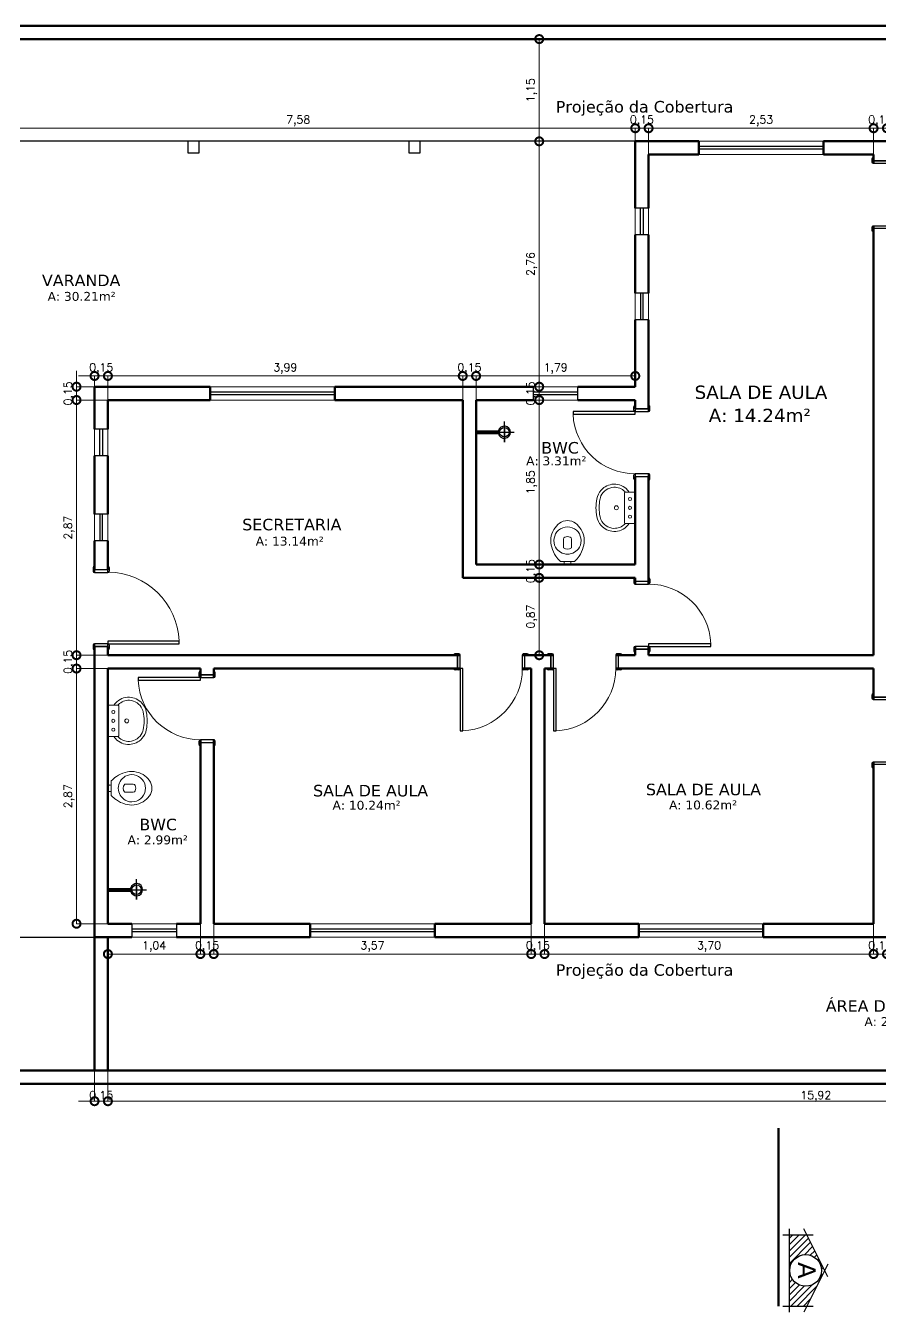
# Model space of a CAD drawing. Header units: millimetres. Extents: x 43 to 162, y -12 to 70.
# Drawn here: x 84.48 to 94.09, y 55.13 to 69.6 of the extents above; entities that cross this region are included whole.
import ezdxf

# ---------------------------------------------------------------- set-up
doc = ezdxf.new("R2010")
doc.units = ezdxf.units.MM
doc.header["$LTSCALE"] = 35
doc.header["$MEASUREMENT"] = 0
doc.header["$PDMODE"] = 35
doc.linetypes.add('HIDDEN2', pattern=[0.1875, 0.125, -0.0625])
for name, color, linetype, lineweight in [('ALVENARIA', 7, 'Continuous', 50), ('cotas', 1, 'Continuous', 9), ('ESQ. FINA', 11, 'Continuous', 15), ('ESQ. GROSSA', 152, 'Continuous', 30), ('LAYOUT', 8, 'Continuous', 15), ('LINHA DE CORTE 01', 3, 'Continuous', 50), ('PROJEÇÃO', 165, 'HIDDEN2', 18)]:
    doc.layers.add(name, color=color, linetype=linetype, lineweight=lineweight)
for name, color, linetype in [('DESNÍVEL', 251, 'Continuous'), ('detalhes', 41, 'Continuous'), ('IND. CORTE', 2, 'Continuous'), ('TEXTO', 172, 'Continuous')]:
    doc.layers.add(name, color=color, linetype=linetype)
doc.styles.add('COTAS', font='romans.shx')
doc.styles.add('TEXTO ARQ', font='verdana.ttf')
doc.dimstyles.new('1 50', dxfattribs={"dimtxt": 0.09, "dimasz": 0.18, "dimexe": 0.0005, "dimexo": 0.001, "dimgap": 0.0006, "dimtad": 1, "dimzin": 0, "dimtxsty": 'COTAS', "dimblk": 'DOTSMALL', "dimcen": 0.003, "dimdle": 0.0003, "dimclrd": 256, "dimclre": 256, "dimclrt": 256, "dimazin": 0, "dimtfac": 1, "dimtix": 1, "dimtmove": 0, "dimatfit": 3, "dimldrblk": 'DOTSMALL', "dimfxl": 1, "dimtolj": 1, "dimtzin": 0, "dimlwd": -1, "dimlwe": -1, "dimarcsym": 0})

# ---------------------------------------------------------------- blocks, each defined once
blk = doc.blocks.new('_DotSmall')
at = {"color": 0, "const_width": 0.5}
blk.add_lwpolyline([(-0.0625, 0, 1), (0.0625, 0, 1)], format="xyb", close=True, dxfattribs=at)
blk = doc.blocks.new('*D198')
at = {"layer": 'cotas'}
for p, q in [((85.255, 57.848), (85.255, 57.502)), ((85.405, 57.848), (85.405, 57.502)), ((85.255, 57.503), (85.075, 57.503)), ((85.405, 57.503), (85.255, 57.503)), ((85.405, 57.503), (85.585, 57.503))]:
    blk.add_line(p, q, dxfattribs=at)
at = {"layer": 'Defpoints', "color": 0}
for p in [(85.255, 57.849), (85.405, 57.849), (85.255, 57.503)]:
    blk.add_point(p, dxfattribs=at)
at = {"layer": 'cotas', "xscale": 0.18, "yscale": 0.18, "zscale": 0.18}
blk.add_blockref('_DotSmall', (85.255, 57.503), dxfattribs=at)
at = {"layer": 'cotas', "xscale": 0.18, "yscale": 0.18, "zscale": 0.18, "rotation": 180}
blk.add_blockref('_DotSmall', (85.405, 57.503), dxfattribs=at)
at = {"layer": 'cotas', "insert": (85.33, 57.557), "char_height": 0.09, "attachment_point": 5, "style": 'COTAS'}
blk.add_mtext('\\A1;0,15', dxfattribs=at)
blk = doc.blocks.new('*D197')
at = {"layer": 'cotas'}
for p, q in [((85.405, 57.848), (85.405, 57.502)), ((101.325, 57.848), (101.325, 57.502)), ((101.325, 57.503), (85.405, 57.503))]:
    blk.add_line(p, q, dxfattribs=at)
at = {"layer": 'Defpoints', "color": 0}
for p in [(85.405, 57.849), (101.325, 57.849), (85.405, 57.503)]:
    blk.add_point(p, dxfattribs=at)
at = {"layer": 'cotas', "xscale": 0.18, "yscale": 0.18, "zscale": 0.18, "rotation": 180}
blk.add_blockref('_DotSmall', (85.405, 57.503), dxfattribs=at)
at = {"layer": 'cotas', "xscale": 0.18, "yscale": 0.18, "zscale": 0.18}
blk.add_blockref('_DotSmall', (101.325, 57.503), dxfattribs=at)
at = {"layer": 'cotas', "insert": (93.365, 57.557), "char_height": 0.09, "attachment_point": 5, "style": 'COTAS'}
blk.add_mtext('\\A1;15,92', dxfattribs=at)
blk = doc.blocks.new('BACIA SANITÁRIA')
at = {"layer": 'LAYOUT'}
blk.add_line((0.044, -0.035), (-0.044, -0.035), dxfattribs=at)
at = {"layer": 'LAYOUT', "color": 0, "linetype": 'ByBlock'}
blk.add_lwpolyline([(-0.044, -0.035), (-0.069, -0.035), (-0.074, -0.035, 0.207706), (-0.082, -0.038, 0.059368), (-0.132, -0.095, 0.082654), (-0.178, -0.195, 0.104255), (-0.187, -0.295, 0.107708), (-0.153, -0.395, 0.088187), (-0.09, -0.465, 0.163426), (0, -0.495, 0.163426), (0.09, -0.465, 0.088187), (0.153, -0.395, 0.107708), (0.187, -0.295, 0.104255), (0.178, -0.195, 0.082654), (0.132, -0.095, 0.059368), (0.082, -0.038, 0.207706), (0.074, -0.035), (0.069, -0.035), (0.044, -0.035, -0.380199), (0.036, -0.027), (0.036, -0.016, -0.087349), (0.037, -0.012, 0.172037), (0.037, -0.003, 0.102747), (0.036, -0.001, 0.167994), (0.032, 0), (0, 0), (-0.032, 0, 0.167994), (-0.036, -0.001, 0.102747), (-0.037, -0.003, 0.172037), (-0.037, -0.012, -0.087349), (-0.036, -0.016), (-0.036, -0.027, -0.380199)], format="xyb", close=True, dxfattribs=at)
at = {"layer": 'LAYOUT'}
for points in [[(0, -0.117, -0.268395), (0.134, -0.195, -0.179674), (0.151, -0.295, -0.170707), (0.1, -0.386, -0.179561), (0, -0.423, -0.179561), (-0.1, -0.386, -0.170707), (-0.151, -0.295, -0.179674), (-0.134, -0.195, -0.268395)], [(-0.03, -0.308, 0.183333), (0.03, -0.308, 0.302776), (0.045, -0.285), (0.045, -0.189, 0.370787), (-0.045, -0.189), (-0.045, -0.285, 0.302776)]]:
    blk.add_lwpolyline(points, format="xyb", close=True, dxfattribs=at)
blk = doc.blocks.new('LAVATÓRIO')
at = {"layer": 'LAYOUT', "color": 0, "linetype": 'ByBlock'}
blk.add_lwpolyline([(0, -0.442, 0.04132), (0.1, -0.432, 0.145409), (0.2, -0.383, 0.199774), (0.266, -0.242, 0.221727), (0.2, -0.086, 0.030322), (0.181, -0.071, -0.26912), (0.176, -0.062), (0.176, -0.006, 0.421633), (0.17, 0), (0, 0), (-0.17, 0, 0.421633), (-0.176, -0.006), (-0.176, -0.062, -0.26912), (-0.181, -0.071, 0.030322), (-0.2, -0.086, 0.221727), (-0.266, -0.242, 0.199774), (-0.2, -0.383, 0.145409), (-0.1, -0.432, 0.04132)], format="xyb", close=True, dxfattribs=at)
at = {"layer": 'LAYOUT'}
for points in [[(-0.001, -0.407, 0.044854), (0.102, -0.396, 0.050905), (0.133, -0.386, 0.282775), (0.231, -0.241, 0.207155), (0.183, -0.118, 0.051416), (0.182, -0.117, 0.326244), (0.174, -0.118, -0.201129), (0.17, -0.121), (0, -0.121), (-0.17, -0.121, -0.201129), (-0.174, -0.118, 0.326244), (-0.182, -0.117, 0.051416), (-0.183, -0.118, 0.207155), (-0.231, -0.241, 0.282775), (-0.133, -0.386, 0.050905), (-0.102, -0.396, 0.044854), (0.001, -0.407)], [(-0.176, -0.062), (-0.176, -0.114, 0.201129), (-0.174, -0.118)], [(0.176, -0.062), (0.176, -0.114, -0.201129), (0.174, -0.118)]]:
    blk.add_lwpolyline(points, format="xyb", dxfattribs=at)
for centre, radius in [((-0.1, -0.06), 0.0175), ((0, -0.06), 0.0175), ((0.1, -0.06), 0.0175), ((0, -0.212), 0.0225)]:
    blk.add_circle(centre, radius, dxfattribs=at)
blk = doc.blocks.new('PORTA 70')
at = {"layer": 'ESQ. FINA'}
blk.add_arc((-0.03, 0.15), 0.7, 92.4563, 180, dxfattribs=at)
at = {"layer": 'ESQ. GROSSA'}
for p, q in [((-0.03, 0.85), (-0.06, 0.85)), ((-0.06, 0.85), (-0.06, 0.15)), ((-0.03, 0.15), (-0.03, 0.85)), ((-0.8, 0.15), (-0.8, 0.15)), ((-0.8, 0.15), (-0.8, 0.15)), ((-0.73, 0.15), (-0.8, 0.15)), ((-0.785, 0.165), (-0.745, 0.165)), ((-0.73, 0.15), (-0.76, 0.15)), ((-0.76, 0.15), (-0.76, 0)), ((-0.73, 0.15), (-0.73, 0.15)), ((-0.73, 0), (-0.73, 0.15)), ((-0.06, 0.15), (-0.03, 0.15)), ((0.04, 0.15), (-0.03, 0.15)), ((0, 0.15), (-0.03, 0.15)), ((-0.03, 0.15), (-0.03, 0.15)), ((-0.03, 0.15), (-0.03, 0)), ((-0.015, 0.165), (0.025, 0.165)), ((0, 0), (0, 0.15)), ((0.04, 0.15), (0.04, 0.15)), ((-0.8, 0, 0), (-0.8, 0, 0)), ((-0.8, 0, 0), (-0.8, 0, 0)), ((-0.73, 0, 0), (-0.8, 0, 0)), ((-0.76, 0), (-0.73, 0)), ((-0.73, 0, 0), (-0.73, 0, 0)), ((0.04, 0, 0), (-0.03, 0, 0)), ((-0.03, 0, 0), (-0.03, 0, 0)), ((-0.03, 0), (0, 0)), ((0.04, 0, 0), (0.04, 0, 0)), ((-0.785, -0.015, 0), (-0.745, -0.015, 0)), ((-0.015, -0.015, 0), (0.025, -0.015, 0))]:
    blk.add_line(p, q, dxfattribs=at)
for points in [[(-0.76, 0.15), (-0.76, 0)], [(0, 0.15), (0, 0)]]:
    blk.add_lwpolyline(points, dxfattribs=at)
for centre, start, end in [((-0.785, 0.15), 90, 180), ((-0.745, 0.15), 0, 90), ((-0.015, 0.15), 90, 180), ((0.025, 0.15), 0, 90), ((-0.785, 0, 0), 180, 270), ((-0.745, 0, 0), 270, 0), ((-0.015, 0, 0), 180, 270), ((0.025, 0, 0), 270, 0)]:
    blk.add_arc(centre, 0.015, start, end, dxfattribs=at)
blk = doc.blocks.new('PORTA 80')
at = {"layer": 'ESQ. FINA'}
blk.add_arc((0.143, 0.027), 0.808, 2.3517, 88.7474, dxfattribs=at)
at = {"layer": 'ESQ. GROSSA'}
for p, q in [((-0.015, 0.885, 0), (-0.015, 0.845, 0)), ((0, 0.9, 0), (0, 0.9, 0)), ((0, 0.83, 0), (0, 0.9, 0)), ((0, 0.9, 0), (0, 0.9, 0)), ((0.15, 0.9), (0.15, 0.9)), ((0.15, 0.83), (0.15, 0.9)), ((0.15, 0.9), (0.15, 0.9)), ((0.165, 0.885), (0.165, 0.845)), ((0, 0.86), (0, 0.83)), ((0.15, 0.86), (0, 0.86)), ((0, 0.83, 0), (0, 0.83, 0)), ((0, 0.83), (0.15, 0.83)), ((0.15, 0.83), (0.15, 0.86)), ((0.15, 0.83), (0.15, 0.83)), ((-0.015, 0.015, 0), (-0.015, -0.025, 0)), ((0, 0.03, 0), (0, 0.03, 0)), ((0, -0.04, 0), (0, 0.03, 0)), ((0, 0.03), (0, 0)), ((0.15, 0.03), (0, 0.03)), ((0, 0), (0.15, 0)), ((0.15, 0.06), (0.15, 0.03)), ((0.95, 0.06), (0.15, 0.06)), ((0.15, 0), (0.15, 0.03)), ((0.15, 0.03), (0.15, 0.03)), ((0.15, -0.04), (0.15, 0.03)), ((0.15, 0.03), (0.95, 0.03)), ((0.165, 0.015), (0.165, -0.025)), ((0.95, 0.03), (0.95, 0.06)), ((0, -0.04, 0), (0, -0.04, 0)), ((0.15, -0.04), (0.15, -0.04))]:
    blk.add_line(p, q, dxfattribs=at)
for points in [[(0.15, 0.86), (0, 0.86)], [(0.15, 0), (0, 0)]]:
    blk.add_lwpolyline(points, dxfattribs=at)
for centre, start, end in [((0, 0.885, 0), 90, 180), ((0.15, 0.885), 0, 90), ((0, 0.845, 0), 180, 270), ((0.15, 0.845), 270, 0), ((0, 0.015, 0), 90, 180), ((0.15, 0.015), 0, 90), ((0, -0.025, 0), 180, 270), ((0.15, -0.025), 270, 0)]:
    blk.add_arc(centre, 0.015, start, end, dxfattribs=at)
blk = doc.blocks.new('INDICAÇÃO DE CORTE')
at = {"layer": 'IND. CORTE', "lineweight": 13}
h = blk.add_hatch(dxfattribs=at)
h.set_pattern_fill('ANSI31', color=1, scale=0.4, style=0)
h.set_pattern_definition([(45, (-1.930136, -23.513026), (-0.03535534, 0.03535534), [])])
h.paths.add_polyline_path([(-0.12, 0), (-0.32, 0), (-0.52, -0.4), (-0.32, -0.8), (-0.12, -0.8)])
h.paths.add_polyline_path([(-0.484, -0.4, -1), (-0.128, -0.4, -1)], flags=16)
at = {"layer": 'IND. CORTE', "ltscale": 0.5}
for points in [[(-0.555, -0.47), (-0.285, 0.07)], [(-0.05, 0), (-0.39, 0)], [(-0.12, -0.87), (-0.12, 0.07)], [(-0.555, -0.33), (-0.285, -0.87)], [(-0.05, -0.8), (-0.39, -0.8)]]:
    blk.add_lwpolyline(points, dxfattribs=at)
at = {"layer": 'IND. CORTE'}
blk.add_circle((-0.306, -0.4), 0.178, dxfattribs=at)
at = {"layer": 'LINHA DE CORTE 01'}
blk.add_line((0, 0), (0, -2), dxfattribs=at)
blk = doc.blocks.new('*D168')
at = {"layer": 'cotas'}
for p, q in [((90.156, 68.299), (90.255, 68.299)), ((90.255, 68.299), (90.255, 65.539)), ((90.156, 65.539), (90.255, 65.539))]:
    blk.add_line(p, q, dxfattribs=at)
at = {"layer": 'Defpoints', "color": 0}
for p in [(90.155, 68.299), (90.155, 65.539), (90.255, 65.539)]:
    blk.add_point(p, dxfattribs=at)
at = {"layer": 'cotas', "xscale": 0.18, "yscale": 0.18, "zscale": 0.18}
for p, rotation in [((90.255, 68.299), 90), ((90.255, 65.539), 270)]:
    blk.add_blockref('_DotSmall', p, dxfattribs=dict(at, rotation=rotation))
at = {"layer": 'cotas', "insert": (90.171, 66.919), "char_height": 0.09, "attachment_point": 5, "rotation": 90, "style": 'COTAS'}
blk.add_mtext('\\A1;2,76', dxfattribs=at)
blk = doc.blocks.new('*D167')
at = {"layer": 'cotas'}
for p, q in [((90.255, 65.539), (90.255, 65.719)), ((90.255, 65.539), (90.255, 65.389)), ((90.191, 65.389), (90.255, 65.389)), ((90.255, 65.389), (90.255, 65.209))]:
    blk.add_line(p, q, dxfattribs=at)
at = {"layer": 'Defpoints', "color": 0}
for p in [(90.155, 65.539), (90.19, 65.389), (90.255, 65.389)]:
    blk.add_point(p, dxfattribs=at)
at = {"layer": 'cotas', "xscale": 0.18, "yscale": 0.18, "zscale": 0.18}
for p, rotation in [((90.255, 65.539), 270), ((90.255, 65.389), 90)]:
    blk.add_blockref('_DotSmall', p, dxfattribs=dict(at, rotation=rotation))
at = {"layer": 'cotas', "insert": (90.171, 65.464), "char_height": 0.09, "attachment_point": 5, "rotation": 90, "style": 'COTAS'}
blk.add_mtext('\\A1;0,15', dxfattribs=at)
blk = doc.blocks.new('*D166')
at = {"layer": 'cotas'}
for p in [(90.255, 65.389), (90.191, 63.539)]:
    blk.add_line(p, (90.255, 63.539), dxfattribs=at)
at = {"layer": 'Defpoints', "color": 0}
for p in [(90.19, 65.389), (90.19, 63.539), (90.255, 63.539)]:
    blk.add_point(p, dxfattribs=at)
at = {"layer": 'cotas', "xscale": 0.18, "yscale": 0.18, "zscale": 0.18}
for p, rotation in [((90.255, 65.389), 90), ((90.255, 63.539), 270)]:
    blk.add_blockref('_DotSmall', p, dxfattribs=dict(at, rotation=rotation))
at = {"layer": 'cotas', "insert": (90.171, 64.464), "char_height": 0.09, "attachment_point": 5, "rotation": 90, "style": 'COTAS'}
blk.add_mtext('\\A1;1,85', dxfattribs=at)
blk = doc.blocks.new('*D165')
at = {"layer": 'cotas'}
for p, q in [((90.255, 63.539), (90.255, 63.719)), ((90.255, 63.539), (90.255, 63.389)), ((90.191, 63.389), (90.255, 63.389)), ((90.255, 63.389), (90.255, 63.209))]:
    blk.add_line(p, q, dxfattribs=at)
at = {"layer": 'Defpoints', "color": 0}
for p in [(90.19, 63.539), (90.19, 63.389), (90.255, 63.389)]:
    blk.add_point(p, dxfattribs=at)
at = {"layer": 'cotas', "xscale": 0.18, "yscale": 0.18, "zscale": 0.18}
for p, rotation in [((90.255, 63.539), 270), ((90.255, 63.389), 90)]:
    blk.add_blockref('_DotSmall', p, dxfattribs=dict(at, rotation=rotation))
at = {"layer": 'cotas', "insert": (90.171, 63.464), "char_height": 0.09, "attachment_point": 5, "rotation": 90, "style": 'COTAS'}
blk.add_mtext('\\A1;0,15', dxfattribs=at)
blk = doc.blocks.new('*D164')
at = {"layer": 'cotas'}
for p in [(90.255, 63.389), (90.241, 62.519)]:
    blk.add_line(p, (90.255, 62.519), dxfattribs=at)
at = {"layer": 'Defpoints', "color": 0}
for p in [(90.19, 63.389), (90.24, 62.519), (90.255, 62.519)]:
    blk.add_point(p, dxfattribs=at)
at = {"layer": 'cotas', "xscale": 0.18, "yscale": 0.18, "zscale": 0.18}
for p, rotation in [((90.255, 63.389), 90), ((90.255, 62.519), 270)]:
    blk.add_blockref('_DotSmall', p, dxfattribs=dict(at, rotation=rotation))
at = {"layer": 'cotas', "insert": (90.171, 62.954), "char_height": 0.09, "attachment_point": 5, "rotation": 90, "style": 'COTAS'}
blk.add_mtext('\\A1;0,87', dxfattribs=at)
blk = doc.blocks.new('*D163')
at = {"layer": 'cotas'}
for p, q in [((90.265, 69.449), (90.254, 69.449)), ((90.255, 68.299), (90.255, 69.449)), ((90.265, 68.299), (90.254, 68.299))]:
    blk.add_line(p, q, dxfattribs=at)
at = {"layer": 'Defpoints', "color": 0}
for p in [(90.255, 69.449), (90.266, 69.449), (90.266, 68.299)]:
    blk.add_point(p, dxfattribs=at)
at = {"layer": 'cotas', "xscale": 0.18, "yscale": 0.18, "zscale": 0.18}
for p, rotation in [((90.255, 69.449), 90), ((90.255, 68.299), 270)]:
    blk.add_blockref('_DotSmall', p, dxfattribs=dict(at, rotation=rotation))
at = {"layer": 'cotas', "insert": (90.171, 68.874), "char_height": 0.09, "attachment_point": 5, "rotation": 90, "style": 'COTAS'}
blk.add_mtext('\\A1;1,15', dxfattribs=at)
blk = doc.blocks.new('*D162')
at = {"layer": 'cotas'}
for p, q in [((85.052, 65.539), (85.052, 65.719)), ((85.254, 65.539), (85.052, 65.539)), ((85.052, 65.539), (85.052, 65.389)), ((85.404, 65.389), (85.052, 65.389)), ((85.052, 65.389), (85.052, 65.209))]:
    blk.add_line(p, q, dxfattribs=at)
at = {"layer": 'Defpoints', "color": 0}
for p in [(85.255, 65.539), (85.052, 65.389), (85.405, 65.389)]:
    blk.add_point(p, dxfattribs=at)
at = {"layer": 'cotas', "xscale": 0.18, "yscale": 0.18, "zscale": 0.18}
for p, rotation in [((85.052, 65.539), 270), ((85.052, 65.389), 90)]:
    blk.add_blockref('_DotSmall', p, dxfattribs=dict(at, rotation=rotation))
at = {"layer": 'cotas', "insert": (84.969, 65.464), "char_height": 0.09, "attachment_point": 5, "rotation": 90, "style": 'COTAS'}
blk.add_mtext('\\A1;0,15', dxfattribs=at)
blk = doc.blocks.new('*D161')
at = {"layer": 'cotas'}
for p in [(85.052, 65.389), (85.404, 62.519)]:
    blk.add_line(p, (85.052, 62.519), dxfattribs=at)
at = {"layer": 'Defpoints', "color": 0}
for p in [(85.405, 65.389), (85.052, 62.519), (85.405, 62.519)]:
    blk.add_point(p, dxfattribs=at)
at = {"layer": 'cotas', "xscale": 0.18, "yscale": 0.18, "zscale": 0.18}
for p, rotation in [((85.052, 65.389), 90), ((85.052, 62.519), 270)]:
    blk.add_blockref('_DotSmall', p, dxfattribs=dict(at, rotation=rotation))
at = {"layer": 'cotas', "insert": (84.969, 63.954), "char_height": 0.09, "attachment_point": 5, "rotation": 90, "style": 'COTAS'}
blk.add_mtext('\\A1;2,87', dxfattribs=at)
blk = doc.blocks.new('*D160')
at = {"layer": 'cotas'}
for p, q in [((85.052, 62.519), (85.052, 62.699)), ((85.052, 62.519), (85.052, 62.369)), ((85.404, 62.369), (85.052, 62.369)), ((85.052, 62.369), (85.052, 62.189))]:
    blk.add_line(p, q, dxfattribs=at)
at = {"layer": 'Defpoints', "color": 0}
for p in [(85.405, 62.519), (85.052, 62.369), (85.405, 62.369)]:
    blk.add_point(p, dxfattribs=at)
at = {"layer": 'cotas', "xscale": 0.18, "yscale": 0.18, "zscale": 0.18}
for p, rotation in [((85.052, 62.519), 270), ((85.052, 62.369), 90)]:
    blk.add_blockref('_DotSmall', p, dxfattribs=dict(at, rotation=rotation))
at = {"layer": 'cotas', "insert": (84.969, 62.444), "char_height": 0.09, "attachment_point": 5, "rotation": 90, "style": 'COTAS'}
blk.add_mtext('\\A1;0,15', dxfattribs=at)
blk = doc.blocks.new('*D159')
at = {"layer": 'cotas'}
for p in [(85.052, 62.369), (85.404, 59.499)]:
    blk.add_line(p, (85.052, 59.499), dxfattribs=at)
at = {"layer": 'Defpoints', "color": 0}
for p in [(85.405, 62.369), (85.052, 59.499), (85.405, 59.499)]:
    blk.add_point(p, dxfattribs=at)
at = {"layer": 'cotas', "xscale": 0.18, "yscale": 0.18, "zscale": 0.18}
for p, rotation in [((85.052, 62.369), 90), ((85.052, 59.499), 270)]:
    blk.add_blockref('_DotSmall', p, dxfattribs=dict(at, rotation=rotation))
at = {"layer": 'cotas', "insert": (84.969, 60.934), "char_height": 0.09, "attachment_point": 5, "rotation": 90, "style": 'COTAS'}
blk.add_mtext('\\A1;2,87', dxfattribs=at)
blk = doc.blocks.new('*D152')
at = {"layer": 'cotas'}
for p, q in [((94.015, 59.498), (94.015, 59.158)), ((94.015, 59.158), (93.835, 59.158)), ((94.165, 59.158), (94.015, 59.158)), ((94.165, 59.158), (94.345, 59.158))]:
    blk.add_line(p, q, dxfattribs=at)
at = {"layer": 'Defpoints', "color": 0}
for p in [(94.015, 59.499), (94.165, 59.499), (94.015, 59.158)]:
    blk.add_point(p, dxfattribs=at)
at = {"layer": 'cotas', "xscale": 0.18, "yscale": 0.18, "zscale": 0.18}
blk.add_blockref('_DotSmall', (94.015, 59.158), dxfattribs=at)
at = {"layer": 'cotas', "xscale": 0.18, "yscale": 0.18, "zscale": 0.18, "rotation": 180}
blk.add_blockref('_DotSmall', (94.165, 59.158), dxfattribs=at)
at = {"layer": 'cotas', "insert": (94.09, 59.242), "char_height": 0.09, "attachment_point": 5, "style": 'COTAS'}
blk.add_mtext('\\A1;0,15', dxfattribs=at)
blk = doc.blocks.new('*D151')
at = {"layer": 'cotas'}
for p in [(90.315, 59.498), (94.015, 59.158)]:
    blk.add_line(p, (90.315, 59.158), dxfattribs=at)
at = {"layer": 'Defpoints', "color": 0}
for p in [(90.315, 59.499), (94.015, 59.499), (90.315, 59.158)]:
    blk.add_point(p, dxfattribs=at)
at = {"layer": 'cotas', "xscale": 0.18, "yscale": 0.18, "zscale": 0.18, "rotation": 180}
blk.add_blockref('_DotSmall', (90.315, 59.158), dxfattribs=at)
at = {"layer": 'cotas', "xscale": 0.18, "yscale": 0.18, "zscale": 0.18}
blk.add_blockref('_DotSmall', (94.015, 59.158), dxfattribs=at)
at = {"layer": 'cotas', "insert": (92.165, 59.242), "char_height": 0.09, "attachment_point": 5, "style": 'COTAS'}
blk.add_mtext('\\A1;3,70', dxfattribs=at)
blk = doc.blocks.new('*D150')
at = {"layer": 'cotas'}
for p, q in [((90.165, 59.498), (90.165, 59.158)), ((90.165, 59.158), (89.985, 59.158)), ((90.315, 59.158), (90.165, 59.158)), ((90.315, 59.158), (90.495, 59.158))]:
    blk.add_line(p, q, dxfattribs=at)
at = {"layer": 'Defpoints', "color": 0}
for p in [(90.165, 59.499), (90.315, 59.499), (90.165, 59.158)]:
    blk.add_point(p, dxfattribs=at)
at = {"layer": 'cotas', "xscale": 0.18, "yscale": 0.18, "zscale": 0.18}
blk.add_blockref('_DotSmall', (90.165, 59.158), dxfattribs=at)
at = {"layer": 'cotas', "xscale": 0.18, "yscale": 0.18, "zscale": 0.18, "rotation": 180}
blk.add_blockref('_DotSmall', (90.315, 59.158), dxfattribs=at)
at = {"layer": 'cotas', "insert": (90.24, 59.242), "char_height": 0.09, "attachment_point": 5, "style": 'COTAS'}
blk.add_mtext('\\A1;0,15', dxfattribs=at)
blk = doc.blocks.new('*D149')
at = {"layer": 'cotas'}
for p in [(86.595, 59.498), (90.165, 59.158)]:
    blk.add_line(p, (86.595, 59.158), dxfattribs=at)
at = {"layer": 'Defpoints', "color": 0}
for p in [(86.595, 59.499), (90.165, 59.499), (86.595, 59.158)]:
    blk.add_point(p, dxfattribs=at)
at = {"layer": 'cotas', "xscale": 0.18, "yscale": 0.18, "zscale": 0.18, "rotation": 180}
blk.add_blockref('_DotSmall', (86.595, 59.158), dxfattribs=at)
at = {"layer": 'cotas', "xscale": 0.18, "yscale": 0.18, "zscale": 0.18}
blk.add_blockref('_DotSmall', (90.165, 59.158), dxfattribs=at)
at = {"layer": 'cotas', "insert": (88.38, 59.242), "char_height": 0.09, "attachment_point": 5, "style": 'COTAS'}
blk.add_mtext('\\A1;3,57', dxfattribs=at)
blk = doc.blocks.new('*D148')
at = {"layer": 'cotas'}
for p, q in [((86.445, 59.498), (86.445, 59.158)), ((86.445, 59.158), (86.265, 59.158)), ((86.595, 59.158), (86.445, 59.158)), ((86.595, 59.158), (86.775, 59.158))]:
    blk.add_line(p, q, dxfattribs=at)
at = {"layer": 'Defpoints', "color": 0}
for p in [(86.445, 59.499), (86.595, 59.499), (86.445, 59.158)]:
    blk.add_point(p, dxfattribs=at)
at = {"layer": 'cotas', "xscale": 0.18, "yscale": 0.18, "zscale": 0.18}
blk.add_blockref('_DotSmall', (86.445, 59.158), dxfattribs=at)
at = {"layer": 'cotas', "xscale": 0.18, "yscale": 0.18, "zscale": 0.18, "rotation": 180}
blk.add_blockref('_DotSmall', (86.595, 59.158), dxfattribs=at)
at = {"layer": 'cotas', "insert": (86.52, 59.242), "char_height": 0.09, "attachment_point": 5, "style": 'COTAS'}
blk.add_mtext('\\A1;0,15', dxfattribs=at)
blk = doc.blocks.new('*D147')
at = {"layer": 'cotas'}
for p in [(85.405, 59.348), (86.445, 59.158)]:
    blk.add_line(p, (85.405, 59.158), dxfattribs=at)
at = {"layer": 'Defpoints', "color": 0}
for p in [(86.445, 59.499), (85.405, 59.349), (85.405, 59.158)]:
    blk.add_point(p, dxfattribs=at)
at = {"layer": 'cotas', "xscale": 0.18, "yscale": 0.18, "zscale": 0.18, "rotation": 180}
blk.add_blockref('_DotSmall', (85.405, 59.158), dxfattribs=at)
at = {"layer": 'cotas', "xscale": 0.18, "yscale": 0.18, "zscale": 0.18}
blk.add_blockref('_DotSmall', (86.445, 59.158), dxfattribs=at)
at = {"layer": 'cotas', "insert": (85.925, 59.242), "char_height": 0.09, "attachment_point": 5, "style": 'COTAS'}
blk.add_mtext('\\A1;1,04', dxfattribs=at)
blk = doc.blocks.new('*D141')
at = {"layer": 'cotas'}
for p, q in [((94.015, 68.446), (93.835, 68.446)), ((94.015, 68.15), (94.015, 68.447)), ((94.165, 68.446), (94.015, 68.446)), ((94.165, 68.446), (94.345, 68.446))]:
    blk.add_line(p, q, dxfattribs=at)
at = {"layer": 'Defpoints', "color": 0}
for p in [(94.015, 68.446), (94.015, 68.149), (94.165, 68.149)]:
    blk.add_point(p, dxfattribs=at)
at = {"layer": 'cotas', "xscale": 0.18, "yscale": 0.18, "zscale": 0.18}
blk.add_blockref('_DotSmall', (94.015, 68.446), dxfattribs=at)
at = {"layer": 'cotas', "xscale": 0.18, "yscale": 0.18, "zscale": 0.18, "rotation": 180}
blk.add_blockref('_DotSmall', (94.165, 68.446), dxfattribs=at)
at = {"layer": 'cotas', "insert": (94.09, 68.53), "char_height": 0.09, "attachment_point": 5, "style": 'COTAS'}
blk.add_mtext('\\A1;0,15', dxfattribs=at)
blk = doc.blocks.new('*D140')
at = {"layer": 'cotas'}
for p, q in [((91.485, 68.15), (91.485, 68.447)), ((94.015, 68.446), (91.485, 68.446))]:
    blk.add_line(p, q, dxfattribs=at)
at = {"layer": 'Defpoints', "color": 0}
for p in [(91.485, 68.446), (91.485, 68.149), (94.015, 68.149)]:
    blk.add_point(p, dxfattribs=at)
at = {"layer": 'cotas', "xscale": 0.18, "yscale": 0.18, "zscale": 0.18, "rotation": 180}
blk.add_blockref('_DotSmall', (91.485, 68.446), dxfattribs=at)
at = {"layer": 'cotas', "xscale": 0.18, "yscale": 0.18, "zscale": 0.18}
blk.add_blockref('_DotSmall', (94.015, 68.446), dxfattribs=at)
at = {"layer": 'cotas', "insert": (92.75, 68.53), "char_height": 0.09, "attachment_point": 5, "style": 'COTAS'}
blk.add_mtext('\\A1;2,53', dxfattribs=at)
blk = doc.blocks.new('*D139')
at = {"layer": 'cotas'}
for p, q in [((91.335, 68.446), (91.155, 68.446)), ((91.335, 68.15), (91.335, 68.447)), ((91.485, 68.446), (91.335, 68.446)), ((91.485, 68.446), (91.665, 68.446))]:
    blk.add_line(p, q, dxfattribs=at)
at = {"layer": 'Defpoints', "color": 0}
for p in [(91.335, 68.446), (91.335, 68.149), (91.485, 68.149)]:
    blk.add_point(p, dxfattribs=at)
at = {"layer": 'cotas', "xscale": 0.18, "yscale": 0.18, "zscale": 0.18}
blk.add_blockref('_DotSmall', (91.335, 68.446), dxfattribs=at)
at = {"layer": 'cotas', "xscale": 0.18, "yscale": 0.18, "zscale": 0.18, "rotation": 180}
blk.add_blockref('_DotSmall', (91.485, 68.446), dxfattribs=at)
at = {"layer": 'cotas', "insert": (91.41, 68.53), "char_height": 0.09, "attachment_point": 5, "style": 'COTAS'}
blk.add_mtext('\\A1;0,15', dxfattribs=at)
blk = doc.blocks.new('*D138')
at = {"layer": 'cotas'}
for p, q in [((83.755, 68.3), (83.755, 68.447)), ((91.335, 68.446), (83.755, 68.446))]:
    blk.add_line(p, q, dxfattribs=at)
at = {"layer": 'Defpoints', "color": 0}
for p in [(83.755, 68.446), (83.755, 68.299), (91.335, 68.149)]:
    blk.add_point(p, dxfattribs=at)
at = {"layer": 'cotas', "xscale": 0.18, "yscale": 0.18, "zscale": 0.18, "rotation": 180}
blk.add_blockref('_DotSmall', (83.755, 68.446), dxfattribs=at)
at = {"layer": 'cotas', "xscale": 0.18, "yscale": 0.18, "zscale": 0.18}
blk.add_blockref('_DotSmall', (91.335, 68.446), dxfattribs=at)
at = {"layer": 'cotas', "insert": (87.545, 68.53), "char_height": 0.09, "attachment_point": 5, "style": 'COTAS'}
blk.add_mtext('\\A1;7,58', dxfattribs=at)
blk = doc.blocks.new('*D137')
at = {"layer": 'cotas'}
for p, q in [((89.545, 65.39), (89.545, 65.66)), ((91.335, 65.66), (89.545, 65.66)), ((91.335, 65.54), (91.335, 65.66))]:
    blk.add_line(p, q, dxfattribs=at)
at = {"layer": 'Defpoints', "color": 0}
for p in [(89.545, 65.66), (91.335, 65.539), (89.545, 65.389)]:
    blk.add_point(p, dxfattribs=at)
at = {"layer": 'cotas', "xscale": 0.18, "yscale": 0.18, "zscale": 0.18, "rotation": 180}
blk.add_blockref('_DotSmall', (89.545, 65.66), dxfattribs=at)
at = {"layer": 'cotas', "xscale": 0.18, "yscale": 0.18, "zscale": 0.18}
blk.add_blockref('_DotSmall', (91.335, 65.66), dxfattribs=at)
at = {"layer": 'cotas', "insert": (90.44, 65.743), "char_height": 0.09, "attachment_point": 5, "style": 'COTAS'}
blk.add_mtext('\\A1;1,79', dxfattribs=at)
blk = doc.blocks.new('*D136')
at = {"layer": 'cotas'}
for p, q in [((89.395, 65.66), (89.215, 65.66)), ((89.395, 65.39), (89.395, 65.66)), ((89.545, 65.66), (89.395, 65.66)), ((89.545, 65.66), (89.725, 65.66))]:
    blk.add_line(p, q, dxfattribs=at)
at = {"layer": 'Defpoints', "color": 0}
for p in [(89.395, 65.66), (89.395, 65.389), (89.545, 65.389)]:
    blk.add_point(p, dxfattribs=at)
at = {"layer": 'cotas', "xscale": 0.18, "yscale": 0.18, "zscale": 0.18}
blk.add_blockref('_DotSmall', (89.395, 65.66), dxfattribs=at)
at = {"layer": 'cotas', "xscale": 0.18, "yscale": 0.18, "zscale": 0.18, "rotation": 180}
blk.add_blockref('_DotSmall', (89.545, 65.66), dxfattribs=at)
at = {"layer": 'cotas', "insert": (89.47, 65.743), "char_height": 0.09, "attachment_point": 5, "style": 'COTAS'}
blk.add_mtext('\\A1;0,15', dxfattribs=at)
blk = doc.blocks.new('*D135')
at = {"layer": 'cotas'}
for p in [(85.405, 65.39), (89.395, 65.66)]:
    blk.add_line(p, (85.405, 65.66), dxfattribs=at)
at = {"layer": 'Defpoints', "color": 0}
for p in [(85.405, 65.66), (85.405, 65.389), (89.395, 65.389)]:
    blk.add_point(p, dxfattribs=at)
at = {"layer": 'cotas', "xscale": 0.18, "yscale": 0.18, "zscale": 0.18, "rotation": 180}
blk.add_blockref('_DotSmall', (85.405, 65.66), dxfattribs=at)
at = {"layer": 'cotas', "xscale": 0.18, "yscale": 0.18, "zscale": 0.18}
blk.add_blockref('_DotSmall', (89.395, 65.66), dxfattribs=at)
at = {"layer": 'cotas', "insert": (87.4, 65.743), "char_height": 0.09, "attachment_point": 5, "style": 'COTAS'}
blk.add_mtext('\\A1;3,99', dxfattribs=at)
blk = doc.blocks.new('*D134')
at = {"layer": 'cotas'}
for p, q in [((85.255, 65.66), (85.075, 65.66)), ((85.255, 65.54), (85.255, 65.66)), ((85.405, 65.66), (85.255, 65.66)), ((85.405, 65.66), (85.585, 65.66))]:
    blk.add_line(p, q, dxfattribs=at)
at = {"layer": 'Defpoints', "color": 0}
for p in [(85.255, 65.66), (85.255, 65.539), (85.405, 65.389)]:
    blk.add_point(p, dxfattribs=at)
at = {"layer": 'cotas', "xscale": 0.18, "yscale": 0.18, "zscale": 0.18}
blk.add_blockref('_DotSmall', (85.255, 65.66), dxfattribs=at)
at = {"layer": 'cotas', "xscale": 0.18, "yscale": 0.18, "zscale": 0.18, "rotation": 180}
blk.add_blockref('_DotSmall', (85.405, 65.66), dxfattribs=at)
at = {"layer": 'cotas', "insert": (85.33, 65.743), "char_height": 0.09, "attachment_point": 5, "style": 'COTAS'}
blk.add_mtext('\\A1;0,15', dxfattribs=at)

msp = doc.modelspace()

# ---------------------------------------------------------------- linework, layer by layer
for p, q in [((86.433, 68.299), (86.303, 68.299)), ((86.303, 68.299), (86.303, 68.169)), ((86.433, 68.169), (86.433, 68.299)), ((88.787, 68.299), (88.787, 68.169)), ((88.917, 68.299), (88.787, 68.299)), ((88.917, 68.169), (88.917, 68.299)), ((86.303, 68.169), (86.433, 68.169)), ((88.787, 68.169), (88.917, 68.169)), ((91.485, 67.547), (91.335, 67.547)), ((91.485, 67.247), (91.335, 67.247)), ((91.485, 66.592), (91.335, 66.592)), ((91.485, 66.292), (91.335, 66.292)), ((90.19, 65.389), (90.19, 65.539)), ((90.69, 65.389), (90.69, 65.539)), ((85.405, 65.062), (85.255, 65.062)), ((85.405, 64.762), (85.255, 64.762)), ((85.405, 64.107), (85.255, 64.107)), ((85.405, 63.807), (85.255, 63.807)), ((85.675, 59.499), (85.675, 59.349)), ((86.175, 59.499), (86.175, 59.349))]:
    msp.add_line(p, q)
at = {"layer": 'ALVENARIA'}
for p, q in [((76.005, 69.599), (105.205, 69.599)), ((76.155, 69.449), (97.605, 69.449)), ((91.335, 68.299), (92.05, 68.299)), ((91.335, 68.299), (91.335, 67.547)), ((92.05, 68.299), (92.05, 68.149)), ((93.45, 68.299), (95.185, 68.299)), ((93.45, 68.299), (93.45, 68.149)), ((91.485, 68.149), (91.485, 67.547)), ((91.485, 68.149), (92.05, 68.149)), ((93.45, 68.149), (94.015, 68.149)), ((94.015, 68.149), (94.015, 68.049)), ((94.015, 67.349), (94.015, 62.519)), ((91.335, 67.247), (91.335, 66.592)), ((91.485, 67.247), (91.485, 66.592)), ((91.335, 66.292), (91.335, 65.539)), ((91.485, 66.292), (91.485, 65.289)), ((85.255, 65.539), (86.555, 65.539)), ((85.255, 65.539), (85.255, 65.062)), ((86.555, 65.539), (86.555, 65.389)), ((87.955, 65.539), (90.19, 65.539)), ((87.955, 65.539), (87.955, 65.389)), ((90.69, 65.539), (91.335, 65.539)), ((85.405, 65.389), (86.555, 65.389)), ((85.405, 65.389), (85.405, 65.062)), ((87.955, 65.389), (89.395, 65.389)), ((89.395, 65.389), (89.395, 63.389)), ((89.545, 65.389), (90.19, 65.389)), ((89.545, 65.389), (89.545, 63.539)), ((90.69, 65.389), (91.335, 65.389)), ((91.335, 65.389), (91.335, 65.289)), ((85.255, 64.762), (85.255, 64.107)), ((85.405, 64.762), (85.405, 64.107)), ((91.335, 64.529), (91.335, 63.539)), ((91.485, 64.529), (91.485, 63.319)), ((85.255, 63.807), (85.255, 63.479)), ((85.405, 63.807), (85.405, 63.479)), ((89.545, 63.539), (91.335, 63.539)), ((89.395, 63.389), (91.335, 63.389)), ((91.335, 63.389), (91.335, 63.319)), ((85.255, 62.619), (85.255, 59.349)), ((85.405, 62.619), (85.405, 62.519)), ((85.405, 62.519), (89.365, 62.519)), ((90.065, 62.519), (90.415, 62.519)), ((91.115, 62.519), (91.335, 62.519)), ((91.335, 62.619), (91.335, 62.519)), ((91.485, 62.619), (91.485, 62.519)), ((91.485, 62.519), (94.015, 62.519)), ((85.405, 62.369), (85.405, 59.499)), ((85.405, 62.369), (86.445, 62.369)), ((86.445, 62.369), (86.445, 62.269)), ((86.595, 62.369), (89.365, 62.369)), ((86.595, 62.369), (86.595, 62.269)), ((90.065, 62.369), (90.165, 62.369)), ((90.165, 62.369), (90.165, 59.499)), ((90.315, 62.369), (90.415, 62.369)), ((90.315, 62.369), (90.315, 59.499)), ((91.115, 62.369), (94.015, 62.369)), ((94.015, 62.369), (94.015, 62.019)), ((86.445, 61.569), (86.445, 59.499)), ((86.595, 61.569), (86.595, 59.499)), ((94.015, 61.319), (94.015, 59.499)), ((85.405, 59.499), (85.675, 59.499)), ((86.175, 59.499), (86.445, 59.499)), ((86.595, 59.499), (87.68, 59.499)), ((87.68, 59.499), (87.68, 59.349)), ((89.08, 59.499), (90.165, 59.499)), ((89.08, 59.499), (89.08, 59.349)), ((90.315, 59.499), (91.375, 59.499)), ((91.375, 59.499), (91.375, 59.349)), ((92.775, 59.499), (92.775, 59.349)), ((92.775, 59.499), (94.015, 59.499)), ((85.255, 59.349), (85.255, 57.849)), ((85.255, 59.349), (85.675, 59.349)), ((85.405, 59.349), (85.405, 57.849)), ((86.175, 59.349), (87.68, 59.349)), ((89.08, 59.349), (91.375, 59.349)), ((92.775, 59.349), (95.065, 59.349)), ((76.155, 57.849), (101.325, 57.849)), ((76.005, 57.699), (105.205, 57.699))]:
    msp.add_line(p, q, dxfattribs=at)
at = {"layer": 'cotas'}
for points in [[(97.605, 69.449), (83.755, 69.449), (83.755, 68.299), (91.335, 68.299), (92.05, 68.299), (93.45, 68.299), (95.185, 68.299), (96.585, 68.299), (97.605, 68.299)], [(85.255, 59.349), (83.755, 59.349), (78.605, 59.349), (78.605, 57.849), (85.255, 57.849)]]:
    msp.add_lwpolyline(points, close=True, dxfattribs=at)
at = {"layer": 'DESNÍVEL'}
for p, q in [((91.335, 68.299), (83.755, 68.299)), ((83.755, 59.349), (85.255, 59.349))]:
    msp.add_line(p, q, dxfattribs=at)
at = {"layer": 'detalhes'}
for p, q in [((89.863, 64.916), (89.863, 65.146)), ((89.541, 65.042), (89.812, 65.042)), ((89.541, 65.027), (89.974, 65.027)), ((89.541, 65.012), (89.812, 65.012)), ((89.863, 65.081), (89.863, 64.916)), ((85.727, 59.771), (85.727, 60.001)), ((85.727, 59.936), (85.727, 59.771)), ((85.405, 59.897), (85.676, 59.897)), ((85.405, 59.882), (85.838, 59.882)), ((85.405, 59.867), (85.676, 59.867))]:
    msp.add_line(p, q, dxfattribs=at)
for centre in [(89.863, 65.027), (85.727, 59.882)]:
    msp.add_circle(centre, 0.0533, dxfattribs=at)
for centre in [(89.863, 65.027), (85.727, 59.882)]:
    msp.add_arc(centre, 0.0683, 192.6812, 167.3188, dxfattribs=at)
at = {"layer": 'ESQ. FINA'}
for p, q in [((93.45, 68.299), (92.05, 68.299)), ((93.45, 68.149), (92.05, 68.149)), ((91.335, 67.247), (91.335, 67.547)), ((91.485, 67.547), (91.485, 67.247)), ((91.335, 66.592), (91.335, 66.292)), ((91.485, 66.292), (91.485, 66.592)), ((87.955, 65.539), (86.555, 65.539)), ((90.69, 65.539), (90.19, 65.539)), ((87.955, 65.389), (86.555, 65.389)), ((90.69, 65.389), (90.19, 65.389)), ((85.255, 64.762), (85.255, 65.062)), ((85.405, 65.062), (85.405, 64.762)), ((85.255, 64.107), (85.255, 63.807)), ((85.405, 63.807), (85.405, 64.107)), ((86.175, 59.499), (85.675, 59.499)), ((89.08, 59.499), (87.68, 59.499)), ((92.775, 59.499), (91.375, 59.499)), ((86.175, 59.349), (85.675, 59.349)), ((89.08, 59.349), (87.68, 59.349)), ((92.775, 59.349), (91.375, 59.349))]:
    msp.add_line(p, q, dxfattribs=at)
at = {"layer": 'ESQ. GROSSA'}
for p, q in [((93.45, 68.239), (92.05, 68.239)), ((93.45, 68.209), (92.05, 68.209)), ((91.395, 67.247), (91.395, 67.547)), ((91.425, 67.547), (91.425, 67.247)), ((91.395, 66.592), (91.395, 66.292)), ((91.425, 66.292), (91.425, 66.592)), ((87.955, 65.479), (86.555, 65.479)), ((87.955, 65.449), (86.555, 65.449)), ((90.69, 65.479), (90.19, 65.479)), ((90.69, 65.449), (90.19, 65.449)), ((85.315, 64.762), (85.315, 65.062)), ((85.345, 65.062), (85.345, 64.762)), ((85.315, 64.107), (85.315, 63.807)), ((85.345, 63.807), (85.345, 64.107)), ((86.175, 59.439), (85.675, 59.439)), ((86.175, 59.409), (85.675, 59.409)), ((89.08, 59.439), (87.68, 59.439)), ((89.08, 59.409), (87.68, 59.409)), ((92.775, 59.439), (91.375, 59.439)), ((92.775, 59.409), (91.375, 59.409))]:
    msp.add_line(p, q, dxfattribs=at)

# ---------------------------------------------------------------- block references
at = {"xscale": -1, "rotation": 270}
for p in [(94.015, 68.079), (94.015, 62.049)]:
    msp.add_blockref('PORTA 70', p, dxfattribs=at)
for name, p, rotation in [('PORTA 70', (91.485, 65.289, 0), 89.99999999999999), ('PORTA 70', (91.335, 62.589, 0), 270), ('PORTA 70', (89.335, 62.519, 0), 180), ('PORTA 70', (90.385, 62.519, 0), 180), ('PORTA 70', (86.595, 62.299, 0), 89.99999999999999), ('INDICAÇÃO DE CORTE', (92.944, 55.199), 180)]:
    msp.add_blockref(name, p, dxfattribs=dict(rotation=rotation))
msp.add_blockref('PORTA 80', (85.255, 62.619))
at = {"layer": 'detalhes'}
for name, p, rotation in [('LAVATÓRIO', (91.335, 64.177), 270), ('BACIA SANITÁRIA', (90.573, 63.539), 180), ('LAVATÓRIO', (85.405, 61.781), 89.99999999999999), ('BACIA SANITÁRIA', (85.405, 61.023), 89.99999999999999)]:
    msp.add_blockref(name, p, dxfattribs=dict(at, rotation=rotation))

# ---------------------------------------------------------------- texts
at = {"layer": 'PROJEÇÃO', "style": 'TEXTO ARQ'}
for p in [(90.441, 68.623), (90.441, 58.914)]:
    msp.add_text('Projeção da Cobertura', height=0.13, dxfattribs=at).set_placement(p)
at = {"layer": 'TEXTO', "style": 'TEXTO ARQ'}
for s, height, p in [('VARANDA', 0.13, (84.663, 66.67)), ('A: 30.21m²', 0.1, (84.727, 66.505)), ('SALA DE AULA', 0.15, (92.002, 65.402)), ('A: 14.24m²', 0.15, (92.161, 65.141)), ('BWC', 0.13, (90.278, 64.787)), ('A: 3.31m²', 0.1, (90.108, 64.655)), ('SECRETARIA', 0.13, (86.915, 63.924)), ('A: 13.14m²', 0.1, (87.067, 63.752)), ('SALA DE AULA', 0.13, (91.455, 60.944)), ('SALA DE AULA', 0.13, (87.712, 60.931)), ('A: 10.24m²', 0.1, (87.931, 60.782)), ('A: 10.62m²', 0.1, (91.715, 60.785)), ('BWC', 0.13, (85.759, 60.55)), ('A: 2.99m²', 0.1, (85.626, 60.392)), ('ÁREA DE SERVIÇO', 0.13, (93.477, 58.509)), ('A: 23.88m²', 0.1, (93.912, 58.348))]:
    msp.add_text(s, height=height, dxfattribs=at).set_placement(p)
msp.add_text('A', height=0.2, rotation=270, dxfattribs=at).set_placement((93.165, 55.694))

# ---------------------------------------------------------------- dimensions: what is measured, and where the dimension line sits
at = {"layer": 'cotas'}
for base, p1, p2, override, picture, middle in [((90.255, 69.449), (90.266, 68.299), (90.266, 69.449), {"dimgap": 0.03, "dimblk1": 'DOTSMALL', "dimblk2": 'DOTSMALL', "dimsah": 1}, '*D163', (90.171, 68.874)), ((90.255, 65.539), (90.155, 68.299), (90.155, 65.539), {"dimgap": 0.03, "dimblk1": 'DOTSMALL', "dimblk2": 'DOTSMALL', "dimsah": 1}, '*D168', (90.171, 66.919)), ((85.052, 65.389), (85.255, 65.539), (85.405, 65.389), {"dimgap": 0.03, "dimblk1": 'DOTSMALL', "dimblk2": 'DOTSMALL', "dimsah": 1}, '*D162', (84.969, 65.464)), ((90.255, 65.389), (90.155, 65.539), (90.19, 65.389), {"dimgap": 0.03, "dimblk1": 'DOTSMALL', "dimblk2": 'DOTSMALL', "dimsah": 1, "dimse1": 1, "dimtmove": 1}, '*D167', (90.171, 65.464)), ((85.052, 62.519), (85.405, 65.389), (85.405, 62.519), {"dimgap": 0.03, "dimblk1": 'DOTSMALL', "dimblk2": 'DOTSMALL', "dimsah": 1, "dimse1": 1, "dimtmove": 1}, '*D161', (84.969, 63.954)), ((90.255, 63.539), (90.19, 65.389), (90.19, 63.539), {"dimgap": 0.03, "dimblk1": 'DOTSMALL', "dimblk2": 'DOTSMALL', "dimsah": 1, "dimse1": 1, "dimtmove": 1}, '*D166', (90.171, 64.464)), ((90.255, 63.389), (90.19, 63.539), (90.19, 63.389), {"dimgap": 0.03, "dimblk1": 'DOTSMALL', "dimblk2": 'DOTSMALL', "dimsah": 1, "dimse1": 1, "dimtmove": 1}, '*D165', (90.171, 63.464)), ((90.255, 62.519), (90.19, 63.389), (90.24, 62.519), {"dimgap": 0.03, "dimblk1": 'DOTSMALL', "dimblk2": 'DOTSMALL', "dimsah": 1, "dimse1": 1, "dimtmove": 1}, '*D164', (90.171, 62.954)), ((85.052, 62.369), (85.405, 62.519), (85.405, 62.369), {"dimgap": 0.03, "dimblk1": 'DOTSMALL', "dimblk2": 'DOTSMALL', "dimsah": 1, "dimse1": 1, "dimtmove": 1}, '*D160', (84.969, 62.444)), ((85.052, 59.499), (85.405, 62.369), (85.405, 59.499), {"dimgap": 0.03, "dimblk1": 'DOTSMALL', "dimblk2": 'DOTSMALL', "dimsah": 1, "dimse1": 1, "dimtmove": 1}, '*D159', (84.969, 60.934))]:
    dim = msp.add_linear_dim(base=base, p1=p1, p2=p2, angle=270, dimstyle='1 50', override=override, dxfattribs=at)
    dim.commit()
    dim.dimension.update_dxf_attribs({"geometry": picture, "text_midpoint": middle})
for base, p1, p2, override, picture, middle in [((83.755, 68.446), (91.335, 68.149), (83.755, 68.299), {"dimgap": 0.03, "dimblk1": 'DOTSMALL', "dimblk2": 'DOTSMALL', "dimsah": 1, "dimse1": 1, "dimtmove": 1}, '*D138', (87.545, 68.53)), ((91.335, 68.446), (91.485, 68.149), (91.335, 68.149), {"dimgap": 0.03, "dimblk1": 'DOTSMALL', "dimblk2": 'DOTSMALL', "dimsah": 1, "dimse1": 1, "dimtmove": 1}, '*D139', (91.41, 68.53)), ((91.485, 68.446), (94.015, 68.149), (91.485, 68.149), {"dimgap": 0.03, "dimblk1": 'DOTSMALL', "dimblk2": 'DOTSMALL', "dimsah": 1, "dimse1": 1, "dimtmove": 1}, '*D140', (92.75, 68.53)), ((94.015, 68.446), (94.165, 68.149), (94.015, 68.149), {"dimgap": 0.03, "dimblk1": 'DOTSMALL', "dimblk2": 'DOTSMALL', "dimsah": 1, "dimse1": 1, "dimtmove": 1}, '*D141', (94.09, 68.53)), ((85.255, 65.66), (85.405, 65.389), (85.255, 65.539), {"dimgap": 0.03, "dimblk1": 'DOTSMALL', "dimblk2": 'DOTSMALL', "dimsah": 1, "dimse1": 1, "dimtmove": 1}, '*D134', (85.33, 65.743)), ((85.405, 65.66), (89.395, 65.389), (85.405, 65.389), {"dimgap": 0.03, "dimblk1": 'DOTSMALL', "dimblk2": 'DOTSMALL', "dimsah": 1, "dimse1": 1, "dimtmove": 1}, '*D135', (87.4, 65.743)), ((89.395, 65.66), (89.545, 65.389), (89.395, 65.389), {"dimgap": 0.03, "dimblk1": 'DOTSMALL', "dimblk2": 'DOTSMALL', "dimsah": 1, "dimse1": 1, "dimtmove": 1}, '*D136', (89.47, 65.743)), ((89.545, 65.66), (91.335, 65.539), (89.545, 65.389), {"dimgap": 0.03, "dimblk1": 'DOTSMALL', "dimblk2": 'DOTSMALL', "dimsah": 1}, '*D137', (90.44, 65.743)), ((85.405, 59.158), (86.445, 59.499), (85.405, 59.349), {"dimgap": 0.03, "dimblk1": 'DOTSMALL', "dimblk2": 'DOTSMALL', "dimsah": 1, "dimse1": 1, "dimtmove": 1}, '*D147', (85.925, 59.242)), ((86.445, 59.158), (86.595, 59.499), (86.445, 59.499), {"dimgap": 0.03, "dimblk1": 'DOTSMALL', "dimblk2": 'DOTSMALL', "dimsah": 1, "dimse1": 1, "dimtmove": 1}, '*D148', (86.52, 59.242)), ((86.595, 59.158), (90.165, 59.499), (86.595, 59.499), {"dimgap": 0.03, "dimblk1": 'DOTSMALL', "dimblk2": 'DOTSMALL', "dimsah": 1, "dimse1": 1, "dimtmove": 1}, '*D149', (88.38, 59.242)), ((90.165, 59.158), (90.315, 59.499), (90.165, 59.499), {"dimgap": 0.03, "dimblk1": 'DOTSMALL', "dimblk2": 'DOTSMALL', "dimsah": 1, "dimse1": 1, "dimtmove": 1}, '*D150', (90.24, 59.242)), ((90.315, 59.158), (94.015, 59.499), (90.315, 59.499), {"dimgap": 0.03, "dimblk1": 'DOTSMALL', "dimblk2": 'DOTSMALL', "dimsah": 1, "dimse1": 1, "dimtmove": 1}, '*D151', (92.165, 59.242)), ((94.015, 59.158), (94.165, 59.499), (94.015, 59.499), {"dimgap": 0.03, "dimblk1": 'DOTSMALL', "dimblk2": 'DOTSMALL', "dimsah": 1, "dimse1": 1, "dimtmove": 1}, '*D152', (94.09, 59.242)), ((85.255, 57.503), (85.405, 57.849), (85.255, 57.849), {"dimtmove": 1}, '*D198', (85.33, 57.557))]:
    dim = msp.add_linear_dim(base=base, p1=p1, p2=p2, dimstyle='1 50', override=override, dxfattribs=at)
    dim.commit()
    dim.dimension.update_dxf_attribs({"geometry": picture, "text_midpoint": middle})
dim = msp.add_linear_dim(base=(85.405, 57.503), p1=(101.325, 57.849), p2=(85.405, 57.849), dimstyle='1 50', dxfattribs=at)
dim.commit()
dim.dimension.update_dxf_attribs({"geometry": '*D197', "text_midpoint": (93.365, 57.557)})

doc.saveas('drawing.dxf')
